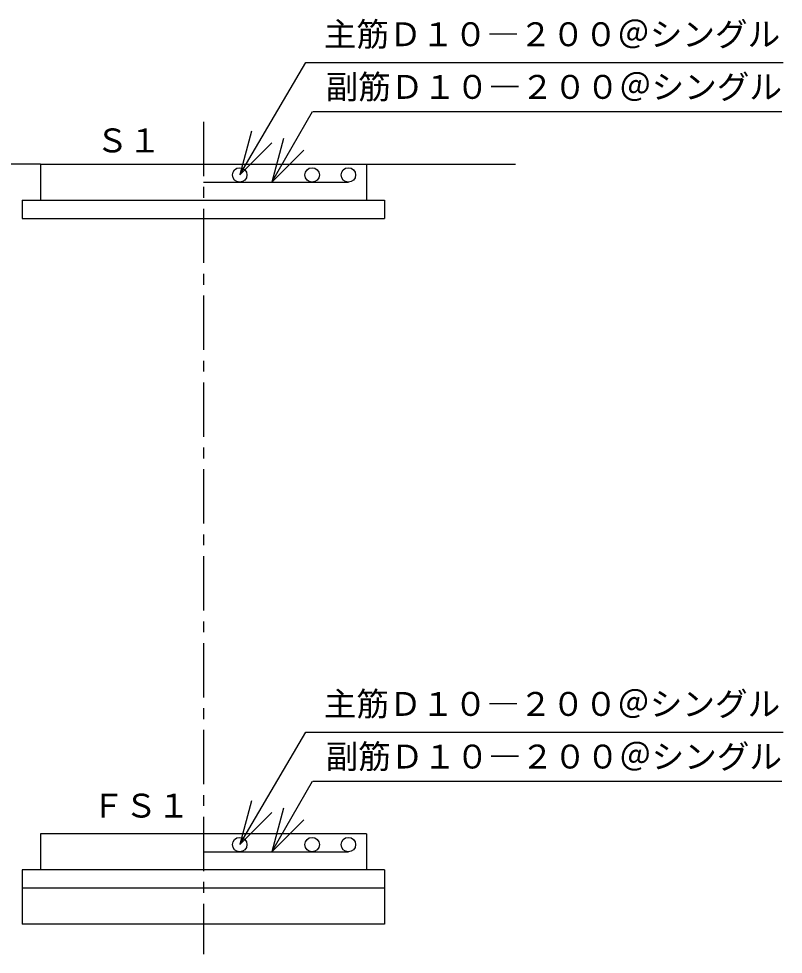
# Model space of a CAD drawing. Units: millimetres, scale not verified. Extents: x -8093 to 8093, y -5792 to 5792.
# Drawn here: x -412 to 1699, y -75 to 2509 of the extents above; entities that cross this region are included whole.
import ezdxf
from ezdxf.enums import TextEntityAlignment as Align

# ---------------------------------------------------------------- set-up
doc = ezdxf.new("R2010")
doc.units = ezdxf.units.MM
doc.header["$LTSCALE"] = 30
doc.linetypes.add('CHAIN1', pattern=[8, 5, -1, 1, -1])
for name, color, linetype, lineweight in [('0-2_00クル-フ-1機器', 2, 'Continuous', 25), ('0-7_00クル-フ-2製作', 3, 'Continuous', 25), ('0-8_製作', 4, 'Continuous', 25)]:
    doc.layers.add(name, color=color, linetype=linetype, lineweight=lineweight)
doc.styles.add('ＭＳ ゴシック', font='')
doc.styles.get('ＭＳ ゴシック').set_extended_font_data('MS Gothic')

msp = doc.modelspace()

# ---------------------------------------------------------------- linework, layer by layer
at = {"layer": '0-2_00クル-フ-1機器', "linetype": 'CHAIN1'}
msp.add_line((98.11, 2224.39), (98.11, -75.37), dxfattribs=at)
at = {"layer": '0-2_00クル-フ-1機器'}
for p, q in [((-351.89, 2107.59), (-1481.89, 2107.59)), ((-351.89, 2107.59), (959.71, 2107.59)), ((-351.89, 2107.59), (-351.89, 2007.59)), ((548.12, 2107.59), (548.12, 2007.59)), ((-401.89, 2007.59), (-401.89, 1957.59)), ((-401.89, 2007.59), (598.12, 2007.59)), ((598.12, 2007.59), (598.12, 1957.59)), ((-401.89, 1957.59), (598.12, 1957.59)), ((548.11, 257.59), (-351.89, 257.59)), ((-351.89, 257.59), (-351.89, 157.59)), ((548.11, 257.59), (548.11, 157.59)), ((-401.88, 157.59), (-401.88, 7.59)), ((598.11, 157.59), (-401.88, 157.59)), ((598.11, 107.59), (-401.88, 107.59))]:
    msp.add_line(p, q, dxfattribs=at)
msp.add_lwpolyline([(598.11, 157.59), (598.11, 7.59), (-401.88, 7.59)], dxfattribs=at)
at = {"layer": '0-7_00クル-フ-2製作'}
for p, q in [((98.11, 2057.59), (498.11, 2057.59)), ((98.11, 207.59), (498.11, 207.59)), ((98.11, 207.59), (498.11, 207.59))]:
    msp.add_line(p, q, dxfattribs=at)
at = {"layer": '0-8_製作'}
for p, q in [((198.11, 2077.59), (380.39, 2388.45)), ((380.39, 2388.45), (1698.57, 2388.45)), ((286.42, 2057.6), (399.52, 2252.8)), ((399.96, 2253.05), (1694.91, 2253.05)), ((198.11, 227.59), (380.39, 538.45)), ((380.39, 538.45), (1698.57, 538.45)), ((286.42, 207.59), (399.52, 402.8)), ((399.96, 403.05), (1694.91, 403.05))]:
    msp.add_line(p, q, dxfattribs=at)
for points in [[(230.46, 2198.34), (198.11, 2077.59), (286.5, 2165.98)], [(318.77, 2178.34), (286.42, 2057.6), (374.81, 2145.98)], [(230.46, 348.33), (198.11, 227.59), (286.5, 315.98)], [(318.77, 328.33), (286.42, 207.59), (374.81, 295.98)]]:
    msp.add_lwpolyline(points, dxfattribs=at)
at = {"layer": '0-8_製作', "color": 3}
for centre in [(198.11, 2077.59), (398.11, 2077.59), (498.11, 2077.59), (198.11, 227.59), (398.11, 227.59), (498.11, 227.59)]:
    msp.add_circle(centre, 20, dxfattribs=at)

# ---------------------------------------------------------------- texts
at = {"layer": '0-2_00クル-フ-1機器', "color": 4, "style": 'ＭＳ ゴシック'}
for s, p in [('Ｓ１', (-198.95, 2120.2)), ('ＦＳ１', (-209.44, 282.59))]:
    msp.add_text(s, height=65.98, dxfattribs=at).set_placement(p, align=Align.BOTTOM_LEFT)
at = {"layer": '0-8_製作', "style": 'ＭＳ ゴシック'}
for s, p in [('主筋Ｄ１０―２００＠シングル\u3000', (430.39, 2413.45)), ('副筋Ｄ１０―２００＠シングル\u3000', (435.29, 2268.05)), ('主筋Ｄ１０―２００＠シングル\u3000', (430.39, 563.45)), ('副筋Ｄ１０―２００＠シングル\u3000', (435.29, 418.05))]:
    msp.add_text(s, height=65.98, dxfattribs=at).set_placement(p, align=Align.BOTTOM_LEFT)

doc.saveas('drawing.dxf')
